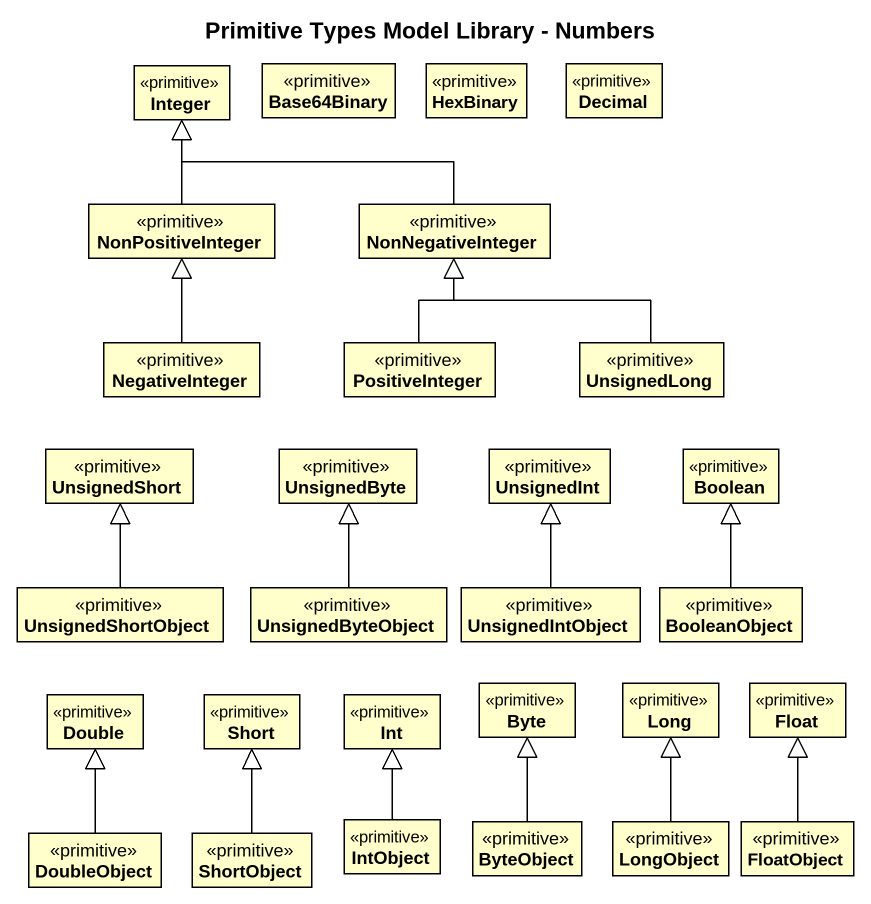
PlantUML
@startuml
title Primitive Types Model Library - Numbers
hide circle
hide empty members
class Integer <<primitive>>
class Base64Binary <<primitive>>
class HexBinary <<primitive>>
class Decimal <<primitive>>
class NonPositiveInteger <<primitive>>
class NonNegativeInteger <<primitive>>
class NegativeInteger <<primitive>>
class PositiveInteger <<primitive>>
class UnsignedLong <<primitive>>
class UnsignedShort <<primitive>>
class UnsignedByte <<primitive>>
class UnsignedInt <<primitive>>
class Boolean <<primitive>>
class UnsignedShortObject <<primitive>>
class UnsignedByteObject <<primitive>>
class UnsignedIntObject <<primitive>>
class BooleanObject <<primitive>>
class Double <<primitive>>
class Short <<primitive>>
class Int <<primitive>>
class Byte <<primitive>>
class Long <<primitive>>
class Float <<primitive>>
class DoubleObject <<primitive>>
class ShortObject <<primitive>>
class IntObject <<primitive>>
class ByteObject <<primitive>>
class LongObject <<primitive>>
class FloatObject <<primitive>>
NonPositiveInteger -up-|> Integer
NonNegativeInteger -left-|> Integer
NegativeInteger -up-|> NonPositiveInteger
PositiveInteger -up-|> NonNegativeInteger
UnsignedLong -up-|> NonNegativeInteger
UnsignedShortObject -up-|> UnsignedShort
UnsignedByteObject -up-|> UnsignedByte
UnsignedIntObject -up-|> UnsignedInt
BooleanObject -up-|> Boolean
DoubleObject -up-|> Double
ShortObject -up-|> Short
IntObject -up-|> Int
ByteObject -up-|> Byte
LongObject -up-|> Long
FloatObject -up-|> Float
@enduml
